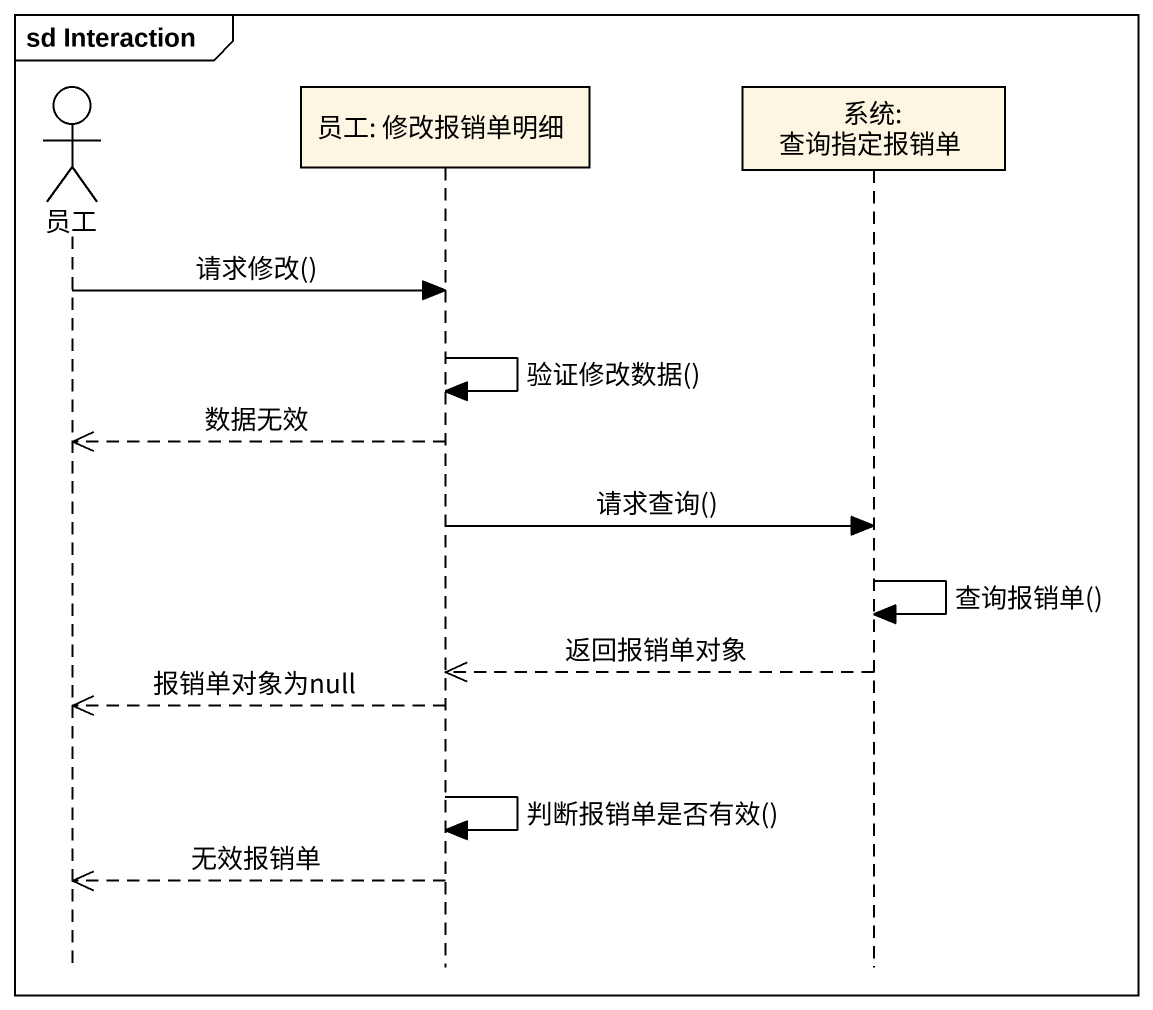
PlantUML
@startuml
mainframe sd Interaction
hide footbox
actor 员工
participant "员工: 修改报销单明细" as 员工_修改报销单明细
participant "系统: 查询指定报销单" as 系统_查询指定报销单

员工 -> 员工_修改报销单明细 : 请求修改()
员工_修改报销单明细 -> 员工_修改报销单明细 : 验证修改数据()
员工_修改报销单明细 -->> 员工 : 数据无效
员工_修改报销单明细 -> 系统_查询指定报销单 : 请求查询()
系统_查询指定报销单 -> 系统_查询指定报销单 : 查询报销单()
系统_查询指定报销单 -->> 员工_修改报销单明细 : 返回报销单对象
员工_修改报销单明细 -->> 员工 : 报销单对象为null
员工_修改报销单明细 -> 员工_修改报销单明细 : 判断报销单是否有效()
员工_修改报销单明细 -->> 员工 : 无效报销单
@enduml
